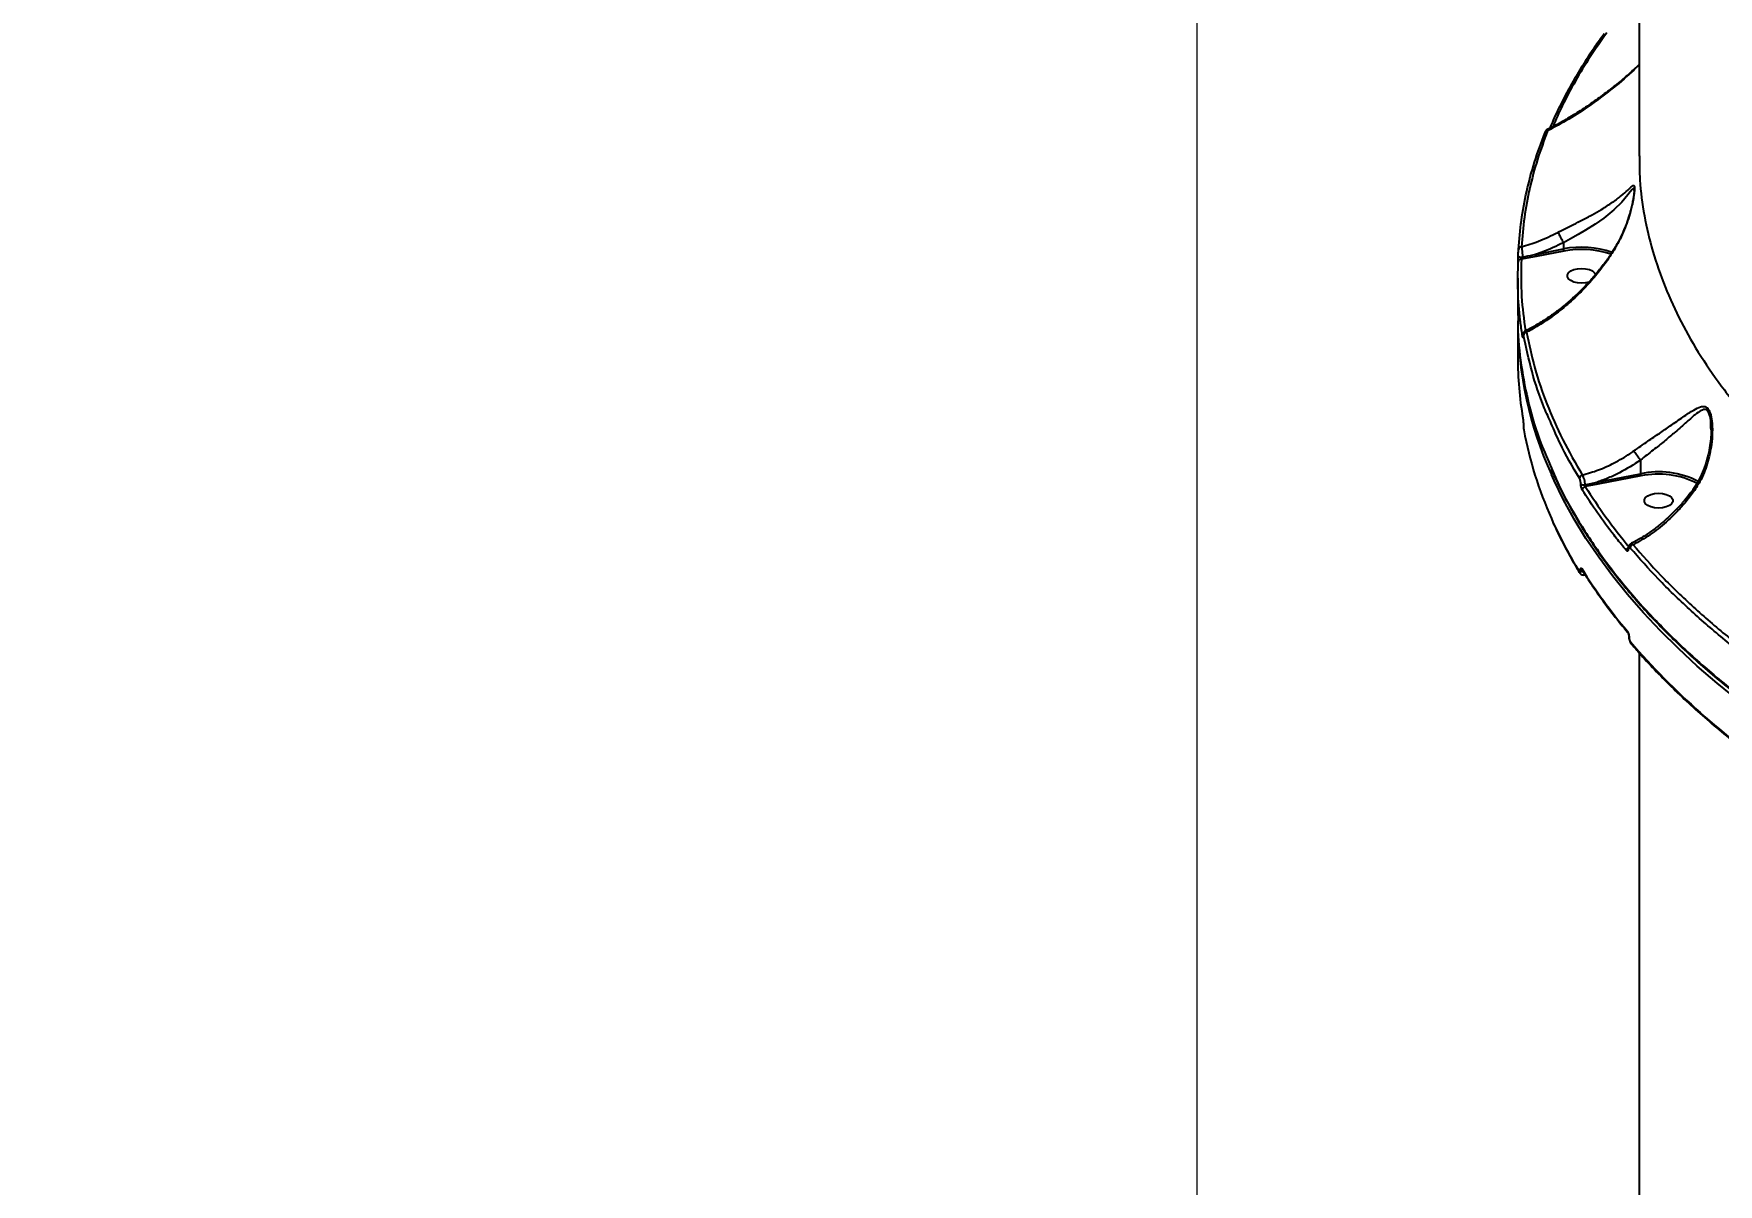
# Model space of a CAD drawing. Header units: millimetres. Extents: x -4153 to 4002, y -5023 to 3197.
# Drawn here: x -2053 to -1525, y -902 to -541 of the extents above; entities that cross this region are included whole.
import ezdxf

# ---------------------------------------------------------------- set-up
doc = ezdxf.new("R2010")
doc.units = ezdxf.units.MM
for name, color, linetype in [('DIKOM_ОБЪЕКТ', 7, 'Continuous'), ('DIKOM_РАЗМЕР_ЗОНА', 7, 'Continuous'), ('DIKOM_РАЗМЕР_ОБЪЕКТА', 7, 'Continuous')]:
    doc.layers.add(name, color=color, linetype=linetype)
doc.styles.add('style1', font='arialbd.ttf', dxfattribs={"width": 0.8})
doc.dimstyles.new('1-50', dxfattribs={"dimtxt": 300, "dimasz": 200, "dimexe": 100, "dimexo": 0, "dimgap": 100, "dimtad": 1, "dimtxsty": 'style1', "dimcen": 200, "dimclrd": 7, "dimclre": 7, "dimclrt": 7, "dimadec": 1, "dimazin": 2, "dimtfac": 1, "dimtmove": 0, "dimatfit": 2, "dimfxl": 0, "dimlwd": 25, "dimlwe": 18, "dimarcsym": 0})

# ---------------------------------------------------------------- blocks, each defined once
blk = doc.blocks.new('*D9')
at = {"layer": 'Defpoints', "color": 0, "transparency": 16777216}
for p in [(2370.19, 1747.32), (-2106.31, -2974.61), (1195.51, -2974.61)]:
    blk.add_point(p, dxfattribs=at)
at = {"layer": 'DIKOM_РАЗМЕР_ОБЪЕКТА', "color": 7, "lineweight": 18, "transparency": 16777216}
for p, q in [((2370.19, 1747.32), (-2206.31, 1747.32)), ((1195.51, -2974.61), (-2206.31, -2974.61))]:
    blk.add_line(p, q, dxfattribs=at)
at = {"layer": 'DIKOM_РАЗМЕР_ОБЪЕКТА', "color": 7, "lineweight": 25, "transparency": 16777216}
blk.add_line((-2106.31, 1547.32), (-2106.31, -2774.61), dxfattribs=at)
at = {"layer": 'DIKOM_РАЗМЕР_ОБЪЕКТА', "color": 7, "transparency": 16777216}
for points in [[(-2139.64, 1547.32), (-2072.98, 1547.32), (-2106.31, 1747.32)], [(-2139.64, -2774.61), (-2072.98, -2774.61), (-2106.31, -2974.61)]]:
    blk.add_solid(points, dxfattribs=at)
at = {"layer": 'DIKOM_РАЗМЕР_ОБЪЕКТА', "color": 7, "transparency": 16777216, "insert": (-2359.48, -612.26), "char_height": 300, "attachment_point": 5, "rotation": 90, "style": 'style1'}
blk.add_mtext('{\\fArial|b0|i0|c204|p34;4700}', dxfattribs=at)
blk = doc.blocks.new('*D11')
at = {"layer": 'Defpoints', "color": 0, "transparency": 16777216}
for p in [(2631.36, 3197.31), (-3702.81, -4429.79), (2071.05, -4429.79)]:
    blk.add_point(p, dxfattribs=at)
at = {"layer": 'DIKOM_РАЗМЕР_ЗОНА', "color": 7, "lineweight": 18, "transparency": 16777216}
for p, q in [((2631.36, 3197.31), (-3802.81, 3197.31)), ((2071.05, -4429.79), (-3802.81, -4429.79))]:
    blk.add_line(p, q, dxfattribs=at)
at = {"layer": 'DIKOM_РАЗМЕР_ЗОНА', "color": 7, "lineweight": 25, "transparency": 16777216}
blk.add_line((-3702.81, 2997.31), (-3702.81, -4229.79), dxfattribs=at)
at = {"layer": 'DIKOM_РАЗМЕР_ЗОНА', "color": 7, "transparency": 16777216}
for points in [[(-3736.14, 2997.31), (-3669.48, 2997.31), (-3702.81, 3197.31)], [(-3736.14, -4229.79), (-3669.48, -4229.79), (-3702.81, -4429.79)]]:
    blk.add_solid(points, dxfattribs=at)
at = {"layer": 'DIKOM_РАЗМЕР_ЗОНА', "color": 7, "transparency": 16777216, "insert": (-3955.98, -616.24), "char_height": 300, "attachment_point": 5, "rotation": 90, "style": 'style1'}
blk.add_mtext('{\\fArial|b0|i0|c204|p34;7600}', dxfattribs=at)
blk = doc.blocks.new('*D12')
at = {"layer": 'Defpoints', "color": 0, "transparency": 16777216}
for p in [(-1688.31, 690.56), (2486.69, 690.56), (-1688.31, -3442.2)]:
    blk.add_point(p, dxfattribs=at)
at = {"layer": 'DIKOM_РАЗМЕР_ОБЪЕКТА', "color": 7, "lineweight": 18, "transparency": 16777216}
for p, q in [((-1688.31, 690.56), (-1688.31, -3542.2)), ((2486.69, 690.56), (2486.69, -3542.2))]:
    blk.add_line(p, q, dxfattribs=at)
at = {"layer": 'DIKOM_РАЗМЕР_ОБЪЕКТА', "color": 7, "lineweight": 25, "transparency": 16777216}
blk.add_line((2286.69, -3442.2), (-1488.31, -3442.2), dxfattribs=at)
at = {"layer": 'DIKOM_РАЗМЕР_ОБЪЕКТА', "color": 7, "transparency": 16777216}
for points in [[(-1488.31, -3408.87), (-1488.31, -3475.54), (-1688.31, -3442.2)], [(2286.69, -3408.87), (2286.69, -3475.54), (2486.69, -3442.2)]]:
    blk.add_solid(points, dxfattribs=at)
at = {"layer": 'DIKOM_РАЗМЕР_ОБЪЕКТА', "color": 7, "transparency": 16777216, "insert": (399.19, -3189.03), "char_height": 300, "attachment_point": 5, "style": 'style1'}
blk.add_mtext('{\\fArial|b0|i0|c204|p34;4175}', dxfattribs=at)

msp = doc.modelspace()

# ---------------------------------------------------------------- linework, layer by layer
at = {"layer": 'DIKOM_ОБЪЕКТ', "color": 7, "linetype": 'Continuous'}
for p, q in [((-1549.675, -281.504), (-1549.675, -579.554)), ((-1551.189, -590.328), (-1551.188, -590.219)), ((-1573.383, -606.735), (-1573.383, -606.739)), ((-1573.383, -606.739), (-1573.383, -608.692)), ((-1581.936, -611.05), (-1586.558, -611.924)), ((-1582.112, -610.38), (-1573.383, -608.692)), ((-1573.207, -609.362), (-1581.936, -611.05)), ((-1587.675, -617.88), (-1587.675, -629.523)), ((-1587.675, -631.238), (-1587.675, -642.809)), ((-1585.917, -663.845), (-1585.917, -663.933)), ((-1585.917, -663.845), (-1585.913, -663.892)), ((-1585.917, -663.933), (-1585.913, -663.981)), ((-1585.913, -663.892), (-1585.913, -663.981)), ((-1527.105, -665.365), (-1527.117, -664.646)), ((-1549.26, -674.869), (-1549.26, -679.153)), ((-1562.766, -681.765), (-1549.26, -679.153)), ((-1549.087, -679.824), (-1562.59, -682.435)), ((-1566.617, -682.557), (-1562.766, -681.765)), ((-1562.59, -682.435), (-1566.511, -683.175)), ((-1568.07, -709.461), (-1568.07, -709.413)), ((-1567.508, -709.24), (-1567.509, -709.238)), ((-1567.154, -710.877), (-1566.51, -710.804)), ((-1552.869, -730.21), (-1552.869, -730.279)), ((-1552.785, -730.416), (-1552.785, -730.484)), ((-1549.675, -735.181), (-1549.675, -997.291))]:
    msp.add_line(p, q, dxfattribs=at)
at = {"layer": 'DIKOM_ОБЪЕКТ', "color": 7, "linetype": 'Continuous', "flags": 128}
for points in [[(-1551.188, -590.219), (-1551.185, -590.002), (-1551.199, -589.89), (-1551.356, -589.636), (-1551.823, -590.025), (-1552.419, -590.794), (-1553.144, -591.75), (-1555.028, -593.965), (-1557.526, -596.409), (-1560.737, -599.012), (-1563.398, -600.872), (-1566.474, -602.806), (-1568.762, -604.144), (-1571.201, -605.519), (-1573.383, -606.735), (-1573.383, -606.735), (-1573.383, -606.735)], [(-1587.518, -610.842), (-1587.495, -610.934), (-1587.414, -611.021), (-1587.281, -611.098), (-1587.103, -611.161), (-1586.891, -611.206), (-1586.656, -611.23), (-1586.414, -611.233), (-1586.177, -611.213)], [(-1567.675, -619.412), (-1568.943, -619.318), (-1570.108, -619.044), (-1571.076, -618.612), (-1571.768, -618.057), (-1572.129, -617.424), (-1572.129, -616.764), (-1571.768, -616.131), (-1571.076, -615.576), (-1570.108, -615.144), (-1568.943, -614.87), (-1567.675, -614.776), (-1566.407, -614.87), (-1565.242, -615.144), (-1564.274, -615.576), (-1563.582, -616.131), (-1563.244, -616.69)], [(-1565.322, -619.07), (-1566.407, -619.318), (-1567.675, -619.412)], [(-1586.186, -636.083), (-1586.167, -635.915), (-1586.155, -635.872)], [(-1518.61, -750.081), (-1525.159, -744.786), (-1531.406, -739.396), (-1537.347, -733.914), (-1542.976, -728.346), (-1548.289, -722.696), (-1553.282, -716.969), (-1557.949, -711.169), (-1562.289, -705.303), (-1566.296, -699.374), (-1569.967, -693.388), (-1573.299, -687.349), (-1576.29, -681.263), (-1577.148, -679.364)], [(-1543.552, -689.873), (-1544.82, -689.779), (-1545.985, -689.505), (-1546.953, -689.073), (-1547.646, -688.518), (-1548.006, -687.885), (-1548.006, -687.226), (-1547.646, -686.593), (-1546.953, -686.038), (-1545.985, -685.606), (-1544.82, -685.332), (-1543.552, -685.238), (-1542.284, -685.332), (-1541.119, -685.606), (-1540.151, -686.038), (-1539.459, -686.593), (-1539.098, -687.226), (-1539.098, -687.885), (-1539.459, -688.518), (-1540.151, -689.073), (-1541.119, -689.505), (-1542.284, -689.779), (-1543.552, -689.873)]]:
    msp.add_lwpolyline(points, dxfattribs=at)
at = {"layer": 'DIKOM_ОБЪЕКТ', "color": 7, "linetype": 'Continuous'}
for centre, radius, start, end in [((-1578.423, -572.455), 0.807, 83.44318, 177.33711), ((-1586.637, -612.844), 0.924, 85.08042, 175.36166), ((-1586.566, -608.92), 0.906, 88.67842, 175.83145), ((-1580.801, -610.394), 1.311, 179.39023, 210.01755), ((-1567.693, -637.544), 29.408, 70.94041, 101.15628), ((-1572.072, -608.706), 1.31, 179.38757, 210.02021), ((-1567.716, -637.768), 28.932, 71.45624, 100.94122), ((-1469.723, -630.653), 117.954, 180.28406, 204.39165), ((-1584.892, -635.76), 0.979, 92.82602, 175.33289), ((-1475.19, -642.768), 112.485, 180.02104, 189.66462), ((-1464.028, -642.606), 123.891, 190.60542, 204.09524), ((-1567.256, -680.598), 1.102, 100.59666, 175.4418), ((-1543.51, -705.584), 27.049, 62.73527, 102.27259), ((-1547.931, -679.168), 1.329, 179.38321, 209.57464), ((-1543.577, -705.928), 26.68, 62.9979, 101.91788), ((-1567.035, -681.006), 1.607, 237.00293, 285.07948), ((-1566.355, -684.276), 1.111, 98.06338, 175.3878), ((-1561.455, -681.779), 1.311, 179.39023, 210.01755), ((-1446.104, -634.912), 143.394, 203.978, 211.49668), ((-1551.246, -702.512), 1.169, 104.99403, 175.82852), ((-1552.525, -703.246), 1.127, 118.18155, 176.64186), ((-1552.673, -702.55), 0.435, 176.77763, 215.37416), ((-1567.676, -709.834), 0.696, 179.48077, 211.24322), ((-1567.249, -708.663), 1.112, 222.44114, 274.13389), ((-1567.242, -708.699), 1.125, 222.57239, 275.18834), ((-1420.884, -617.036), 173.096, 212.04006, 220.03657), ((-1566.92, -708.873), 0.693, 179.42108, 211.68031), ((-1552.736, -728.396), 0.676, 179.04538, 219.7703), ((-1552.553, -730.202), 0.315, 180.65258, 222.61307), ((-1552.552, -730.27), 0.317, 182.19775, 222.54213), ((-1367.226, -570.952), 245.265, 220.98433, 235.54518), ((-1551.709, -731.824), 0.665, 178.69733, 219.87174)]:
    msp.add_arc(centre, radius, start, end, dxfattribs=at)
for points, knots in [([(-1560.563, -541.224), (-1561.593, -542.641), (-1563.976, -545.92), (-1567.358, -551.124), (-1570.764, -556.81), (-1573.829, -562.534), (-1576.129, -567.214), (-1577.295, -570.001), (-1577.653, -570.855)], [0, 0, 0, 0, 0.14676603, 0.33977584, 0.53217364, 0.72377443, 0.91532664, 1, 1, 1, 1]), ([(-1559.788, -540.951), (-1561.555, -543.446), (-1565.087, -548.437), (-1569.697, -556.06), (-1573.641, -563.364), (-1575.758, -568.164), (-1576.726, -570.36)], [0, 0, 0, 0, 0.2595078, 0.5190159, 0.779951, 1, 1, 1, 1]), ([(-1549.675, -550.919), (-1550.738, -551.914), (-1553.006, -554.04), (-1556.642, -557.102), (-1560.6, -560.194), (-1564.804, -563.211), (-1569.17, -566.096), (-1573.605, -568.719), (-1576.681, -570.425), (-1578.273, -571.171), (-1578.399, -571.23)], [0, 0, 0, 0, 0.1175511, 0.2510021, 0.3901705, 0.5353952, 0.6882149, 0.839149, 0.987243, 1, 1, 1, 1]), ([(-1549.675, -550.973), (-1550.418, -551.703), (-1553.297, -554.534), (-1558.436, -558.828), (-1565.04, -563.766), (-1571.647, -568.077), (-1576.104, -570.462), (-1578.331, -571.654)], [0, 0, 0, 0, 0.0830342, 0.3218363, 0.5477549, 0.7740621, 1, 1, 1, 1]), ([(-1587.47, -608.854), (-1587.214, -605.807), (-1586.701, -599.714), (-1584.966, -590.584), (-1582.582, -581.471), (-1580.346, -575.436), (-1579.228, -572.418)], [0, 0, 0, 0, 0.2490991, 0.4981998, 0.7490991, 1, 1, 1, 1]), ([(-1578.331, -571.654), (-1579.438, -574.644), (-1581.652, -580.623), (-1584.031, -589.695), (-1585.773, -598.827), (-1586.287, -604.951), (-1586.545, -608.013)], [0, 0, 0, 0, 0.2491008, 0.4982007, 0.7491004, 1, 1, 1, 1]), ([(-1578.423, -571.179), (-1578.498, -571.222), (-1578.663, -571.316), (-1578.854, -571.529), (-1579.04, -571.808), (-1579.133, -572.055), (-1579.19, -572.206)], [0, 0, 0, 0, 0.1555245, 0.3416201, 0.5985629, 1, 1, 1, 1]), ([(-1578.415, -571.199), (-1578.412, -571.188), (-1578.399, -571.139), (-1578.367, -571.343), (-1578.338, -571.592), (-1578.331, -571.654)], [0, 0, 0, 0, 0.1661506, 0.7900986, 1, 1, 1, 1]), ([(-1549.577, -579.476), (-1549.565, -582), (-1549.536, -588.277), (-1548.162, -598.29), (-1545.543, -609.479), (-1541.686, -620.583), (-1536.657, -631.554), (-1530.464, -642.338), (-1523.129, -652.89), (-1514.642, -663.188), (-1505.044, -673.222), (-1494.368, -682.974), (-1482.662, -692.4), (-1469.981, -701.455), (-1456.366, -710.1), (-1441.823, -718.316), (-1426.397, -726.097), (-1410.133, -733.429), (-1393.108, -740.281), (-1375.399, -746.619), (-1356.713, -752.526), (-1337.048, -757.947), (-1316.435, -762.843), (-1295.276, -767.107), (-1273.635, -770.697), (-1251.61, -773.668), (-1236.688, -775.069), (-1229.23, -775.77)], [0, 0, 0, 0, 0.026938, 0.0669716, 0.1071323, 0.1473574, 0.1875822, 0.2277421, 0.2677751, 0.3076759, 0.347703, 0.3877941, 0.4278855, 0.4679118, 0.5078123, 0.5476178, 0.5875488, 0.6275441, 0.6675392, 0.7074702, 0.7472753, 0.789314, 0.8313903, 0.8734287, 0.9156067, 0.9578224, 1, 1, 1, 1]), ([(-1575.143, -603.51), (-1574.353, -603.102), (-1572.696, -602.245), (-1570.154, -600.97), (-1567.288, -599.518), (-1564.305, -597.94), (-1560.991, -596.053), (-1557.876, -594.032), (-1555.171, -592.004), (-1553.127, -590.124), (-1551.899, -588.974), (-1551.299, -588.701), (-1551.083, -589.152), (-1551.076, -590.202), (-1551.27, -591.9), (-1551.633, -593.941), (-1552.418, -597.366), (-1553.912, -602.04), (-1555.891, -606.321), (-1557.238, -608.571), (-1557.514, -609.032)], [0, 0, 0, 0, 0.0399715, 0.0838379, 0.1277327, 0.1889341, 0.2502299, 0.3350391, 0.4199818, 0.5024359, 0.5846123, 0.6297412, 0.6580816, 0.686912, 0.7179997, 0.7532851, 0.7887201, 0.88224, 0.9758696, 1, 1, 1, 1]), ([(-1551.18, -590.219), (-1551.18, -590.282), (-1551.18, -590.447), (-1551.217, -590.97), (-1551.311, -591.779), (-1551.484, -592.88), (-1551.76, -594.285), (-1552.17, -596.043), (-1552.786, -598.252), (-1553.692, -600.98), (-1554.932, -604.005), (-1556.271, -606.753), (-1557.271, -608.337), (-1557.657, -608.947)], [0, 0, 0, 0, 0.0254593, 0.0661792, 0.1166817, 0.1770998, 0.2465536, 0.3319259, 0.4398222, 0.5731479, 0.7384408, 0.8991341, 1, 1, 1, 1]), ([(-1586.545, -608.013), (-1584.759, -607.481), (-1580.88, -606.324), (-1577.154, -604.497), (-1575.143, -603.51)], [0, 0, 0, 0, 0.4604867, 1, 1, 1, 1]), ([(-1573.383, -606.739), (-1575.513, -607.756), (-1578.383, -609.127), (-1581.348, -610.123), (-1582.112, -610.38)], [0, 0, 0, 0, 0.7421782, 1, 1, 1, 1]), ([(-1573.383, -606.735), (-1573.48, -606.511), (-1573.674, -606.063), (-1574.058, -605.295), (-1574.456, -604.562), (-1574.82, -603.958), (-1575.038, -603.643), (-1575.129, -603.528), (-1575.143, -603.51)], [0, 0, 0, 0, 0.1975678, 0.3951568, 0.5927445, 0.7903297, 0.9681335, 1, 1, 1, 1]), ([(-1587.558, -612.77), (-1587.556, -612.732), (-1587.55, -612.596), (-1587.54, -612.283), (-1587.529, -611.815), (-1587.521, -611.314), (-1587.519, -610.999), (-1587.518, -610.842)], [0, 0, 0, 0, 0.091912, 0.33555, 0.5630981, 0.7814558, 1, 1, 1, 1]), ([(-1587.518, -610.842), (-1587.516, -610.682), (-1587.514, -610.36), (-1587.505, -609.845), (-1587.493, -609.36), (-1587.48, -609.034), (-1587.472, -608.892), (-1587.47, -608.854)], [0, 0, 0, 0, 0.2168708, 0.4334799, 0.6619599, 0.9080462, 1, 1, 1, 1]), ([(-1586.558, -611.924), (-1586.638, -615.8), (-1586.793, -623.289), (-1585.773, -630.759), (-1585.281, -634.363)], [0, 0, 0, 0, 0.5175501, 1, 1, 1, 1]), ([(-1586.177, -611.213), (-1586.185, -611.259), (-1586.194, -611.314), (-1586.23, -611.43), (-1586.287, -611.566), (-1586.389, -611.736), (-1586.483, -611.854), (-1586.542, -611.909), (-1586.558, -611.924)], [0, 0, 0, 0, 0.15227974, 0.18255697, 0.38693801, 0.62400404, 0.89571247, 1, 1, 1, 1]), ([(-1586.545, -608.013), (-1586.531, -608.073), (-1586.481, -608.292), (-1586.393, -608.812), (-1586.296, -609.592), (-1586.218, -610.428), (-1586.191, -610.95), (-1586.177, -611.213)], [0, 0, 0, 0, 0.0903022, 0.332213, 0.5590719, 0.7775969, 1, 1, 1, 1]), ([(-1586.177, -611.213), (-1585.072, -610.993), (-1583.715, -610.722), (-1582.362, -610.433), (-1582.112, -610.38)], [0, 0, 0, 0, 0.81479701, 1, 1, 1, 1]), ([(-1557.653, -608.95), (-1557.852, -609.278), (-1558.684, -610.644), (-1560.338, -612.971), (-1562.619, -615.934), (-1565.113, -618.826), (-1567.79, -621.632), (-1570.635, -624.319), (-1573.621, -626.857), (-1576.732, -629.23), (-1579.934, -631.392), (-1582.846, -633.15), (-1584.683, -634.067), (-1585.427, -634.438)], [0, 0, 0, 0, 0.0284437, 0.1187753, 0.2118319, 0.3077049, 0.4062891, 0.5072874, 0.6101699, 0.7145878, 0.821109, 0.9275309, 1, 1, 1, 1]), ([(-1557.514, -609.032), (-1557.949, -609.717), (-1559.367, -611.954), (-1562.011, -615.566), (-1565.511, -619.708), (-1569.457, -623.753), (-1573.838, -627.602), (-1578.622, -631.135), (-1582.355, -633.429), (-1584.467, -634.535), (-1584.94, -634.783)], [0, 0, 0, 0, 0.06012072, 0.19623551, 0.33281844, 0.46906333, 0.63032849, 0.79211522, 0.95343515, 1, 1, 1, 1]), ([(-1557.629, -608.965), (-1557.62, -608.969), (-1557.609, -608.974), (-1557.528, -609.023), (-1557.514, -609.032)], [0, 0, 0, 0, 0.8256939, 1, 1, 1, 1]), ([(-1586.186, -636.083), (-1586.241, -635.741), (-1586.517, -634.03), (-1587.152, -629.297), (-1587.762, -621.865), (-1587.626, -615.803), (-1587.558, -612.77)], [0, 0, 0, 0, 0.04414049, 0.22071266, 0.61001375, 1, 1, 1, 1]), ([(-1587.546, -629.481), (-1587.584, -630.586), (-1587.765, -635.801), (-1586.751, -645.129), (-1584.383, -657.403), (-1581.18, -668.172), (-1578.268, -674.774), (-1577.125, -677.366)], [0, 0, 0, 0, 0.068625, 0.323981, 0.5795458, 0.8349013, 1, 1, 1, 1]), ([(-1586.027, -635.878), (-1586.027, -635.905), (-1586.03, -636.044), (-1586.044, -636.255), (-1586.076, -636.408), (-1586.125, -636.393), (-1586.164, -636.193), (-1586.186, -636.083)], [0, 0, 0, 0, 0.04406519, 0.22455065, 0.43375988, 0.68750452, 1, 1, 1, 1]), ([(-1586.032, -635.85), (-1586.033, -635.89), (-1586.035, -635.995), (-1586.043, -636.076), (-1586.044, -636.081), (-1586.044, -636.082)], [0, 0, 0, 0, 0.2927914, 0.7584351, 1, 1, 1, 1]), ([(-1585.42, -634.46), (-1585.452, -634.472), (-1585.572, -634.518), (-1585.726, -634.67), (-1585.867, -634.868), (-1585.945, -635.059), (-1585.989, -635.236), (-1586.019, -635.451), (-1586.025, -635.679), (-1586.028, -635.827)], [0, 0, 0, 0, 0.0528744, 0.1988535, 0.3264902, 0.4414629, 0.5511075, 0.7095372, 1, 1, 1, 1]), ([(-1585.867, -635.681), (-1585.891, -635.571), (-1585.933, -635.378), (-1585.981, -635.371), (-1586.012, -635.521), (-1586.024, -635.725), (-1586.026, -635.856), (-1586.027, -635.878)], [0, 0, 0, 0, 0.3276927, 0.5738891, 0.7796454, 0.9627995, 1, 1, 1, 1]), ([(-1577.183, -663.363), (-1577.932, -661.731), (-1580.394, -656.364), (-1583.416, -647.129), (-1585.05, -639.497), (-1585.867, -635.681)], [0, 0, 0, 0, 0.17920219, 0.58960071, 1, 1, 1, 1]), ([(-1585.408, -634.478), (-1585.364, -634.455), (-1585.248, -634.396), (-1585.075, -634.579), (-1584.959, -634.754), (-1584.94, -634.783)], [0, 0, 0, 0, 0.3333437, 0.8892414, 1, 1, 1, 1]), ([(-1584.94, -634.783), (-1584.148, -638.55), (-1582.563, -646.084), (-1578.696, -657.321), (-1573.822, -668.498), (-1569.58, -675.843), (-1567.458, -679.515)], [0, 0, 0, 0, 0.248597, 0.497194, 0.7485973, 1, 1, 1, 1]), ([(-1551.305, -671.984), (-1550.569, -671.468), (-1549.096, -670.434), (-1546.368, -668.572), (-1543.23, -666.433), (-1539.494, -663.881), (-1535.852, -661.309), (-1532.791, -659.272), (-1530.545, -658.101), (-1529.073, -657.898), (-1528.006, -658.605), (-1527.235, -660.158), (-1526.742, -662.803), (-1526.629, -666.188), (-1527.002, -670.701), (-1528.128, -675.921), (-1530.141, -681.112), (-1532.086, -684.028), (-1532.887, -685.229)], [0, 0, 0, 0, 0.04043, 0.0808818, 0.1509562, 0.2211466, 0.3139213, 0.4066906, 0.4680962, 0.5184379, 0.5509384, 0.5857392, 0.6308302, 0.6892167, 0.7478312, 0.8412604, 0.9345792, 1, 1, 1, 1]), ([(-1527.117, -664.646), (-1527.115, -664.108), (-1527.11, -662.689), (-1527.427, -660.895), (-1527.873, -659.811), (-1528.328, -659.191), (-1528.859, -658.905), (-1529.576, -658.995), (-1530.61, -659.459), (-1532.377, -660.81), (-1535.117, -663.26), (-1538.406, -666.147), (-1541.817, -668.985), (-1544.679, -671.289), (-1547.218, -673.244), (-1548.551, -674.356), (-1549.261, -674.863), (-1549.261, -674.864)], [0, 0, 0, 0, 0.0398737, 0.1050996, 0.1424712, 0.1535169, 0.1988431, 0.2352222, 0.2726466, 0.366102, 0.5091524, 0.6557992, 0.7642904, 0.875248, 0.9371664, 0.9999508, 1, 1, 1, 1]), ([(-1586.079, -661.652), (-1586.076, -661.67), (-1586.054, -661.803), (-1586.015, -662.097), (-1585.97, -662.572), (-1585.938, -663.039), (-1585.917, -663.494), (-1585.914, -663.759), (-1585.913, -663.892)], [0, 0, 0, 0, 0.0392133, 0.2872357, 0.4951799, 0.6709791, 0.8353021, 1, 1, 1, 1]), ([(-1585.913, -663.981), (-1585.912, -664.066), (-1585.91, -664.238), (-1585.896, -664.531), (-1585.875, -664.828), (-1585.846, -665.125), (-1585.82, -665.311), (-1585.805, -665.395), (-1585.802, -665.408)], [0, 0, 0, 0, 0.1673046, 0.3344699, 0.5091514, 0.7130749, 0.957729, 1, 1, 1, 1]), ([(-1568.354, -680.511), (-1570.497, -676.877), (-1573.837, -671.213), (-1576.3, -665.434), (-1577.183, -663.363)], [0, 0, 0, 0, 0.6416778, 1, 1, 1, 1]), ([(-1527.067, -664.648), (-1527.063, -664.741), (-1527.027, -665.477), (-1527.085, -667.12), (-1527.307, -669.618), (-1527.813, -672.488), (-1528.603, -675.545), (-1529.705, -678.623), (-1531.124, -681.536), (-1532.365, -683.661), (-1533.224, -684.735), (-1533.438, -685.002)], [0, 0, 0, 0, 0.0137755, 0.1082735, 0.231939, 0.3653853, 0.5103274, 0.6656703, 0.8135295, 0.9535342, 1, 1, 1, 1]), ([(-1567.458, -679.515), (-1565.771, -679.03), (-1562.365, -678.052), (-1557.35, -675.782), (-1553.684, -673.647), (-1551.72, -672.274), (-1551.305, -671.984)], [0, 0, 0, 0, 0.2991588, 0.6039831, 0.9163424, 1, 1, 1, 1]), ([(-1549.26, -674.869), (-1551.394, -676.257), (-1554.603, -678.345), (-1559.208, -680.481), (-1561.577, -681.336), (-1562.766, -681.765)], [0, 0, 0, 0, 0.4971392, 0.7475399, 1, 1, 1, 1]), ([(-1549.261, -674.864), (-1549.401, -674.665), (-1549.679, -674.268), (-1550.174, -673.567), (-1550.658, -672.887), (-1551.021, -672.378), (-1551.218, -672.104), (-1551.289, -672.006), (-1551.305, -671.984)], [0, 0, 0, 0, 0.2114484, 0.4229754, 0.6344481, 0.8459174, 0.9647912, 1, 1, 1, 1]), ([(-1549.261, -674.864), (-1549.261, -674.865), (-1549.26, -674.867), (-1549.26, -674.869), (-1549.26, -674.869)], [0, 0, 0, 0, 0.6633942, 1, 1, 1, 1]), ([(-1577.184, -677.668), (-1576.984, -678.145), (-1575.967, -680.568), (-1573.831, -684.89), (-1570.77, -690.624), (-1567.39, -696.292), (-1563.722, -701.9), (-1559.756, -707.448), (-1555.494, -712.938), (-1550.934, -718.371), (-1546.075, -723.75), (-1540.916, -729.074), (-1535.453, -734.347), (-1529.696, -739.558), (-1523.67, -744.687), (-1517.395, -749.712), (-1510.884, -754.623), (-1504.138, -759.424), (-1497.153, -764.115), (-1489.929, -768.699), (-1482.463, -773.178), (-1474.753, -777.552), (-1466.798, -781.823), (-1458.594, -785.991), (-1450.138, -790.059), (-1441.439, -794.021), (-1432.527, -797.865), (-1423.437, -801.574), (-1414.193, -805.137), (-1404.799, -808.555), (-1395.251, -811.829), (-1385.546, -814.961), (-1375.682, -817.952), (-1365.655, -820.803), (-1355.464, -823.515), (-1345.104, -826.088), (-1334.573, -828.523), (-1323.872, -830.819), (-1313.032, -832.97), (-1302.096, -834.966), (-1291.103, -836.8), (-1280.063, -838.47), (-1268.971, -839.979), (-1257.823, -841.326), (-1246.616, -842.514), (-1235.346, -843.541), (-1224.011, -844.409), (-1212.608, -845.118), (-1201.131, -845.668), (-1189.58, -846.054), (-1178.753, -846.281), (-1171.776, -846.303), (-1168.676, -846.313)], [0, 0, 0, 0, 0.0050089, 0.0254361, 0.045783, 0.0660727, 0.0863284, 0.1065727, 0.1268271, 0.1471078, 0.1674373, 0.1878384, 0.2083332, 0.2289378, 0.2495476, 0.2700462, 0.2904527, 0.3107901, 0.3310812, 0.3513489, 0.3716164, 0.3919015, 0.4122246, 0.4326089, 0.4530771, 0.473652, 0.4942678, 0.5147984, 0.5352285, 0.5555809, 0.5758794, 0.5961468, 0.6164061, 0.6366783, 0.6569812, 0.6773377, 0.6977713, 0.7183047, 0.7389178, 0.7594862, 0.7799395, 0.8003083, 0.8206163, 0.8408862, 0.8611415, 0.8814047, 0.901692, 0.9220266, 0.9424306, 0.9629283, 0.9835286, 1, 1, 1, 1]), ([(-1577.125, -677.366), (-1576.589, -678.674), (-1574.45, -683.895), (-1569.426, -692.869), (-1561.997, -704.354), (-1553.146, -715.701), (-1542.987, -726.878), (-1531.71, -737.637), (-1519.392, -747.952), (-1506.114, -757.804), (-1491.662, -767.356), (-1476.035, -776.559), (-1459.26, -785.373), (-1441.706, -793.604), (-1423.453, -801.236), (-1404.592, -808.27), (-1384.815, -814.819), (-1364.154, -820.84), (-1342.661, -826.297), (-1321.732, -830.868), (-1301.525, -834.648), (-1282.155, -837.734), (-1262.45, -840.346), (-1242.458, -842.468), (-1222.398, -844.08), (-1202.367, -845.176), (-1184.499, -845.739), (-1173.256, -845.809), (-1168.678, -845.837)], [0, 0, 0, 0, 0.0137841, 0.0550017, 0.0961877, 0.1385698, 0.1809865, 0.2233689, 0.2645547, 0.3057723, 0.3469582, 0.3893404, 0.431757, 0.4741392, 0.5153252, 0.5565428, 0.5977286, 0.640111, 0.6825276, 0.7249095, 0.760756, 0.7966441, 0.8325322, 0.8687603, 0.9049887, 0.9402992, 0.9756893, 1, 1, 1, 1]), ([(-1567.91, -682.353), (-1567.922, -682.191), (-1567.945, -681.867), (-1568.041, -681.356), (-1568.169, -680.902), (-1568.281, -680.636), (-1568.343, -680.53), (-1568.354, -680.511)], [0, 0, 0, 0, 0.23641887, 0.47292845, 0.70988834, 0.9468829, 1, 1, 1, 1]), ([(-1567.458, -679.515), (-1567.438, -679.547), (-1567.327, -679.721), (-1567.124, -680.159), (-1566.885, -680.909), (-1566.698, -681.753), (-1566.644, -682.289), (-1566.617, -682.557)], [0, 0, 0, 0, 0.0531758, 0.2900173, 0.5268514, 0.7633562, 1, 1, 1, 1]), ([(-1567.462, -684.186), (-1567.474, -684.166), (-1567.538, -684.061), (-1567.651, -683.795), (-1567.78, -683.344), (-1567.876, -682.837), (-1567.899, -682.514), (-1567.91, -682.353)], [0, 0, 0, 0, 0.0546157, 0.2913895, 0.5278234, 0.7639778, 1, 1, 1, 1]), ([(-1553.65, -703.18), (-1553.912, -702.864), (-1555.221, -701.286), (-1558.351, -697.366), (-1562.817, -691.37), (-1565.913, -686.582), (-1567.462, -684.186)], [0, 0, 0, 0, 0.0507666, 0.2538502, 0.6266965, 1, 1, 1, 1]), ([(-1566.617, -682.557), (-1566.615, -682.611), (-1566.61, -682.719), (-1566.588, -682.89), (-1566.558, -683.042), (-1566.529, -683.132), (-1566.514, -683.168), (-1566.511, -683.175)], [0, 0, 0, 0, 0.2355535, 0.4715659, 0.708291, 0.9454709, 1, 1, 1, 1]), ([(-1566.511, -683.175), (-1564.432, -686.372), (-1560.27, -692.772), (-1555.246, -699.005), (-1552.731, -702.125)], [0, 0, 0, 0, 0.4994496, 1, 1, 1, 1]), ([(-1533.42, -685.016), (-1534.08, -685.856), (-1535.477, -687.634), (-1537.784, -690.169), (-1540.293, -692.649), (-1542.924, -694.951), (-1545.649, -697.061), (-1548.44, -698.93), (-1550.681, -700.269), (-1551.983, -700.888), (-1552.339, -701.057)], [0, 0, 0, 0, 0.1204398, 0.25513168, 0.39153585, 0.52940142, 0.6683366, 0.80787002, 0.94741938, 1, 1, 1, 1]), ([(-1532.887, -685.229), (-1533.777, -686.374), (-1535.497, -688.585), (-1538.284, -691.592), (-1541.782, -694.913), (-1546.203, -698.427), (-1549.751, -700.389), (-1551.548, -701.383)], [0, 0, 0, 0, 0.16479187, 0.31843953, 0.47352117, 0.7333114, 1, 1, 1, 1]), ([(-1533.379, -685.05), (-1533.355, -685.039), (-1533.303, -685.015), (-1533.074, -685.125), (-1532.913, -685.215), (-1532.887, -685.229)], [0, 0, 0, 0, 0.425527, 0.9080683, 1, 1, 1, 1]), ([(-1577.036, -693.472), (-1576.368, -694.962), (-1574.834, -698.386), (-1572.119, -703.595), (-1569.803, -707.67), (-1568.494, -709.829), (-1568.272, -710.194)], [0, 0, 0, 0, 0.2646341, 0.6081207, 0.9337348, 1, 1, 1, 1]), ([(-1552.314, -701.176), (-1552.399, -701.214), (-1552.612, -701.309), (-1552.848, -701.61), (-1553.043, -702.016), (-1553.082, -702.342), (-1553.104, -702.525)], [0, 0, 0, 0, 0.1596298, 0.398498, 0.6625919, 1, 1, 1, 1]), ([(-1552.412, -702.427), (-1552.484, -702.358), (-1552.627, -702.218), (-1552.818, -702.227), (-1552.958, -702.403), (-1553.013, -702.637), (-1553.026, -702.783), (-1553.028, -702.802)], [0, 0, 0, 0, 0.2478706, 0.4958893, 0.736491, 0.9670641, 1, 1, 1, 1]), ([(-1552.3, -701.16), (-1552.195, -701.131), (-1551.972, -701.069), (-1551.695, -701.274), (-1551.548, -701.383)], [0, 0, 0, 0, 0.4703651, 1, 1, 1, 1]), ([(-1551.548, -701.383), (-1548.714, -704.593), (-1543.045, -711.014), (-1533.366, -720.39), (-1522.821, -729.55), (-1513.247, -737.028), (-1507.102, -741.393), (-1505.014, -742.876)], [0, 0, 0, 0, 0.22031123, 0.44062187, 0.6630837, 0.88554616, 1, 1, 1, 1]), ([(-1553.028, -702.802), (-1553.029, -702.819), (-1553.042, -702.967), (-1553.098, -703.206), (-1553.241, -703.384), (-1553.434, -703.393), (-1553.578, -703.251), (-1553.65, -703.18)], [0, 0, 0, 0, 0.0299216, 0.2617744, 0.503944, 0.7520342, 1, 1, 1, 1]), ([(-1553.108, -702.518), (-1553.109, -702.536), (-1553.112, -702.59), (-1553.123, -702.619), (-1553.119, -702.608), (-1553.118, -702.607)], [0, 0, 0, 0, 0.3212239, 0.9333932, 1, 1, 1, 1]), ([(-1505.778, -744.014), (-1507.87, -742.527), (-1513.989, -738.18), (-1523.514, -730.745), (-1534.059, -721.597), (-1543.804, -712.174), (-1549.543, -705.676), (-1552.412, -702.427)], [0, 0, 0, 0, 0.1144553, 0.3347669, 0.555076, 0.7775381, 1, 1, 1, 1]), ([(-1568.372, -709.828), (-1568.339, -709.874), (-1568.271, -709.966), (-1568.181, -709.966), (-1568.112, -709.859), (-1568.075, -709.677), (-1568.072, -709.522), (-1568.07, -709.461)], [0, 0, 0, 0, 0.2142608, 0.4284449, 0.6429291, 0.8577303, 1, 1, 1, 1]), ([(-1568.263, -710.19), (-1568.238, -710.237), (-1568.151, -710.394), (-1567.918, -710.617), (-1567.557, -710.78), (-1567.277, -710.838), (-1567.147, -710.795), (-1567.142, -710.794)], [0, 0, 0, 0, 0.1281589, 0.4350587, 0.7085858, 0.9893585, 1, 1, 1, 1]), ([(-1568.07, -709.413), (-1568.068, -709.322), (-1568.062, -709.093), (-1568.008, -708.819), (-1567.905, -708.66), (-1567.768, -708.659), (-1567.665, -708.797), (-1567.613, -708.866)], [0, 0, 0, 0, 0.1407923, 0.3552816, 0.5700315, 0.7849781, 1, 1, 1, 1]), ([(-1567.51, -709.237), (-1566.881, -710.232), (-1565.061, -713.113), (-1561.814, -717.84), (-1557.715, -723.381), (-1554.74, -727.015), (-1553.261, -728.823)], [0, 0, 0, 0, 0.1499038, 0.4342796, 0.7187026, 1, 1, 1, 1]), ([(-1566.848, -710.274), (-1566.869, -710.376), (-1566.922, -710.624), (-1567.039, -710.793), (-1567.135, -710.776), (-1567.165, -710.771)], [0, 0, 0, 0, 0.3266161, 0.7949403, 1, 1, 1, 1]), ([(-1553.412, -728.385), (-1553.357, -728.46), (-1553.233, -728.628), (-1553.055, -729.013), (-1552.906, -729.481), (-1552.805, -729.974), (-1552.792, -730.269), (-1552.785, -730.416)], [0, 0, 0, 0, 0.17412217, 0.38959542, 0.59579148, 0.79786359, 1, 1, 1, 1]), ([(-1553.256, -728.829), (-1553.254, -728.831), (-1553.25, -728.835), (-1553.197, -728.913), (-1553.119, -729.068), (-1553.022, -729.317), (-1552.936, -729.626), (-1552.884, -729.924), (-1552.867, -730.126), (-1552.87, -730.194), (-1552.87, -730.207)], [0, 0, 0, 0, 0.0605542, 0.1707068, 0.3102757, 0.4724646, 0.6568452, 0.8237668, 0.9681968, 1, 1, 1, 1]), ([(-1552.863, -730.282), (-1552.864, -730.319), (-1552.874, -730.55), (-1552.797, -731.03), (-1552.587, -731.664), (-1552.405, -732.075), (-1552.228, -732.232), (-1552.212, -732.246)], [0, 0, 0, 0, 0.0550592, 0.3415586, 0.6395414, 0.9670179, 1, 1, 1, 1]), ([(-1552.785, -730.484), (-1552.781, -730.581), (-1552.773, -730.775), (-1552.707, -731.099), (-1552.609, -731.404), (-1552.492, -731.652), (-1552.411, -731.761), (-1552.374, -731.809)], [0, 0, 0, 0, 0.2039878, 0.4080284, 0.6135007, 0.8265641, 1, 1, 1, 1]), ([(-1552.22, -732.251), (-1551.398, -733.206), (-1549.015, -735.974), (-1544.851, -740.504), (-1539.638, -745.812), (-1534.141, -751.044), (-1528.369, -756.196), (-1522.325, -761.263), (-1516.012, -766.241), (-1510.459, -770.38), (-1506.974, -772.843), (-1505.755, -773.704)], [0, 0, 0, 0, 0.06529016, 0.1892531, 0.31322888, 0.43721641, 0.56121594, 0.68522351, 0.80923552, 0.93325236, 1, 1, 1, 1])]:
    msp.add_open_spline(points, degree=3, knots=knots, dxfattribs=at)

# ---------------------------------------------------------------- dimensions: what is measured, and where the dimension line sits
at = {"layer": 'DIKOM_РАЗМЕР_ЗОНА'}
dim = msp.add_linear_dim(base=(-3702.81, -4429.789), p1=(2631.356, 3197.305), p2=(2071.052, -4429.789), angle=90, text='{\\fArial|b0|i0|c204|p34;7600}', dimstyle='1-50', dxfattribs=at)
dim.commit()
dim.dimension.update_dxf_attribs({"geometry": '*D11', "text_midpoint": (-3702.81, -616.242), "dimtype": 160})
at = {"layer": 'DIKOM_РАЗМЕР_ОБЪЕКТА'}
dim = msp.add_linear_dim(base=(-2106.31, -2974.611), p1=(2370.191, 1747.316), p2=(1195.51, -2974.611), angle=90, text='{\\fArial|b0|i0|c204|p34;4700}', dimstyle='1-50', dxfattribs=at)
dim.commit()
dim.dimension.update_dxf_attribs({"geometry": '*D9', "text_midpoint": (-2106.31, -612.262), "dimtype": 160})
dim = msp.add_linear_dim(base=(-1688.31, -3442.202), p1=(2486.69, 690.555), p2=(-1688.31, 690.555), text='{\\fArial|b0|i0|c204|p34;<>}', dimstyle='1-50', dxfattribs=at)
dim.commit()
dim.dimension.update_dxf_attribs({"geometry": '*D12', "text_midpoint": (399.19, -3442.202), "dimtype": 160})

doc.saveas('drawing.dxf')
